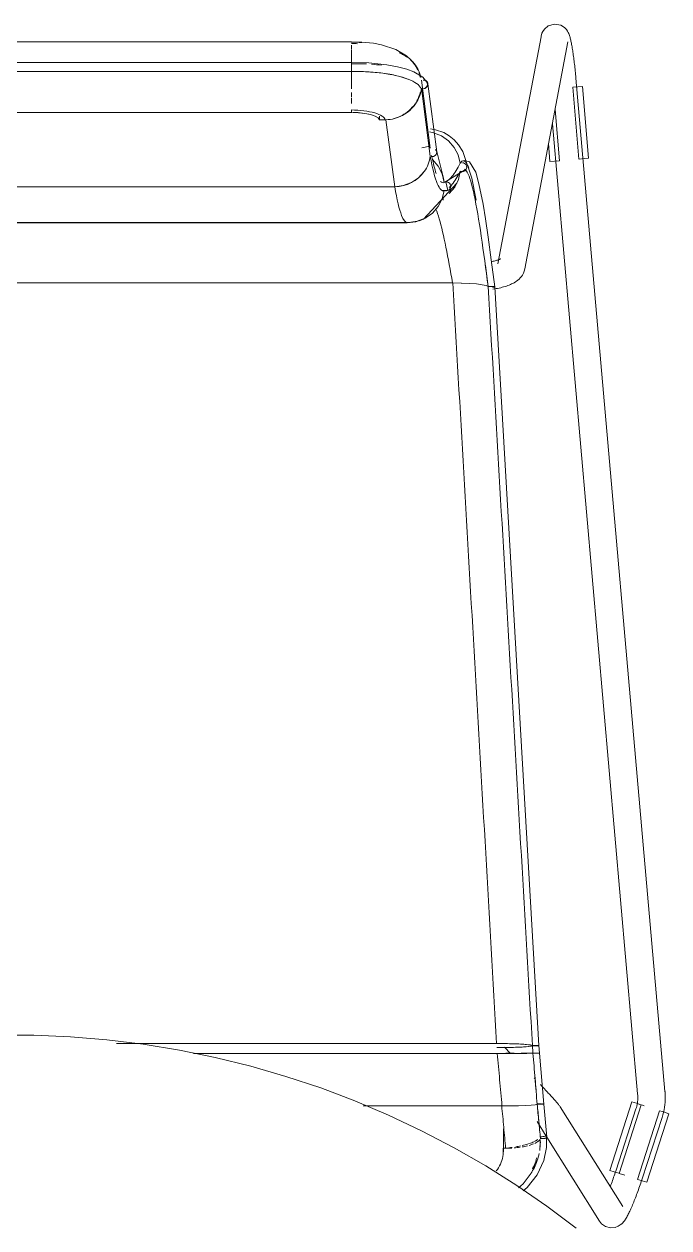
# Model space of a CAD drawing. Header units: millimetres. Extents: x 155927 to 326028, y -36033 to 97293.
# Drawn here: x 228063 to 228345, y 18717 to 19244 of the extents above; entities that cross this region are included whole.
import ezdxf

# ---------------------------------------------------------------- set-up
doc = ezdxf.new("R2010")
doc.units = ezdxf.units.MM
doc.header["$MEASUREMENT"] = 0
doc.layers.add('I-FURN', color=8, linetype='CONTINUOUS', lineweight=9)

msp = doc.modelspace()

# ---------------------------------------------------------------- linework, layer by layer
at = {"layer": 'I-FURN'}
for p, q in [((228291.73, 19242.75), (228294.48, 19243.58)), ((228294.48, 19243.58), (228297.24, 19243.1)), ((228288.6, 19237.99), (228269.78, 19138.7)), ((228288.68, 19238.41), (228288.6, 19237.99)), ((228288.82, 19238.92), (228288.68, 19238.41)), ((228289.03, 19239.54), (228288.82, 19238.92)), ((228289.41, 19240.35), (228289.03, 19239.54)), ((228290.15, 19241.43), (228289.41, 19240.35)), ((228291.73, 19242.75), (228290.15, 19241.43)), ((228297.24, 19243.1), (228298.9, 19242.06)), ((228298.9, 19242.06), (228299.75, 19241.15)), ((228299.75, 19241.15), (228300.23, 19240.45)), ((228300.23, 19240.45), (228300.53, 19239.89)), ((228300.53, 19239.89), (228300.75, 19239.41)), ((228300.75, 19239.41), (228300.92, 19238.98)), ((228300.92, 19238.98), (228301.06, 19238.58)), ((228301.06, 19238.58), (228301.19, 19238.19)), ((228301.19, 19238.19), (228301.3, 19237.79)), ((228205.69, 19235.81), (227910.84, 19235.81)), ((228205.69, 19235.64), (228205.69, 19235.81)), ((228210.21, 19235.72), (228205.69, 19235.81)), ((228205.69, 19235.79), (228205.69, 19235.5)), ((228205.69, 19234.31), (228205.69, 19232.56)), ((228215.42, 19235.21), (228210.21, 19235.72)), ((228218.91, 19234.55), (228215.42, 19235.21)), ((228225.06, 19232.53), (228218.91, 19234.55)), ((228281.57, 19136.47), (228300.39, 19235.76)), ((228301.3, 19237.79), (228301.41, 19237.39)), ((228301.41, 19237.39), (228301.51, 19236.97)), ((228301.51, 19236.97), (228301.61, 19236.55)), ((228301.61, 19236.55), (228301.71, 19236.1)), ((228301.71, 19236.1), (228301.81, 19235.64)), ((228301.81, 19235.64), (228301.9, 19235.17)), ((228301.9, 19235.17), (228302, 19234.67)), ((228302, 19234.67), (228302.09, 19234.16)), ((228302.09, 19234.16), (228302.19, 19233.62)), ((228302.19, 19233.62), (228302.28, 19233.07)), ((228302.28, 19233.07), (228302.37, 19232.5)), ((228205.69, 19232.29), (228205.69, 19229.71)), ((228205.69, 19226.52), (228205.69, 19229.55)), ((228205.69, 19229.54), (228205.69, 19226.52)), ((228229.78, 19229.66), (228225.06, 19232.53)), ((228231.76, 19227.83), (228229.78, 19229.66)), ((228233.43, 19225.76), (228231.76, 19227.83)), ((228302.37, 19232.5), (228302.46, 19231.92)), ((228302.46, 19231.92), (228302.55, 19231.31)), ((228302.55, 19231.31), (228302.65, 19230.7)), ((228302.65, 19230.7), (228302.73, 19230.06)), ((228302.73, 19230.06), (228302.82, 19229.41)), ((228302.82, 19229.41), (228302.91, 19228.75)), ((228302.91, 19228.75), (228303, 19228.07)), ((228303, 19228.07), (228303.08, 19227.39)), ((228303.08, 19227.39), (228303.17, 19226.69)), ((228205.69, 19226.77), (227910.84, 19226.77)), ((227910.84, 19222.81), (228205.69, 19222.81)), ((228205.69, 19226.77), (228205.69, 19222.92)), ((228213.25, 19226.62), (228205.69, 19226.77)), ((228205.69, 19226.7), (228205.69, 19226.77)), ((228205.69, 19226.5), (228205.69, 19226.7)), ((228205.69, 19226.2), (228205.69, 19226.5)), ((228205.69, 19225.81), (228205.69, 19226.2)), ((228205.69, 19225.35), (228205.69, 19225.81)), ((228205.69, 19224.86), (228205.69, 19225.35)), ((228205.69, 19224.36), (228205.69, 19224.86)), ((228205.69, 19223.89), (228205.69, 19224.36)), ((228205.69, 19223.47), (228205.69, 19223.89)), ((228205.69, 19223.14), (228205.69, 19223.47)), ((228205.69, 19222.92), (228205.69, 19223.14)), ((228205.69, 19219.02), (228205.69, 19222.83)), ((228205.69, 19222.83), (228205.69, 19219.02)), ((228211.91, 19222.73), (228205.69, 19222.81)), ((228218.48, 19222.19), (228211.91, 19222.73)), ((228221.14, 19225.82), (228213.25, 19226.62)), ((228222.49, 19221.6), (228218.48, 19222.19)), ((228225.85, 19224.95), (228221.14, 19225.82)), ((228229.89, 19223.87), (228225.85, 19224.95)), ((228233.06, 19222.68), (228229.89, 19223.87)), ((228236.89, 19220.38), (228233.06, 19222.68)), ((228234.76, 19223.49), (228233.43, 19225.76)), ((228303.17, 19226.69), (228303.25, 19225.98)), ((228303.25, 19225.98), (228303.33, 19225.26)), ((228303.33, 19225.26), (228303.41, 19224.53)), ((228303.41, 19224.53), (228303.49, 19223.8)), ((228303.49, 19223.8), (228303.57, 19223.06)), ((228303.57, 19223.06), (228303.64, 19222.32)), ((228303.64, 19222.32), (228303.71, 19221.57)), ((228205.69, 19218.83), (228205.69, 19215.27)), ((228226.92, 19220.63), (228222.49, 19221.6)), ((228230.36, 19219.54), (228226.92, 19220.63)), ((228236.3, 19219.06), (228240.15, 19189.36)), ((228238.78, 19218), (228236.89, 19220.38)), ((228239.14, 19217.5), (228243, 19187.72)), ((228303.71, 19221.57), (228303.78, 19220.82)), ((228303.78, 19220.82), (228303.85, 19220.07)), ((228303.85, 19220.07), (228303.86, 19219.91)), ((228342.81, 18776.59), (228303.86, 19219.91)), ((228205.69, 19213.64), (228205.69, 19211.8)), ((228240.17, 19185.81), (228236.32, 19215.52)), ((228237.07, 19213.09), (228236.76, 19215.53)), ((228302.45, 19215.93), (228305.21, 19184.52)), ((228302.57, 19215.94), (228304.64, 19216.12)), ((228304.64, 19216.12), (228306.68, 19216.3)), ((228306.68, 19216.3), (228309.44, 19184.89)), ((228205.69, 19211.28), (228205.69, 19208.82)), ((228205.69, 19204.96), (227910.84, 19204.96)), ((227910.84, 19204.91), (228205.69, 19204.91)), ((228205.69, 19204.91), (228208.73, 19204.8)), ((228208.73, 19204.8), (228211.58, 19204.48)), ((228211.58, 19204.48), (228214.07, 19203.97)), ((228214.07, 19203.97), (228216.05, 19203.3)), ((228216.05, 19203.3), (228217.4, 19202.51)), ((228217.4, 19202.51), (228218.04, 19201.65)), ((228218.04, 19201.65), (228218.04, 19203.31)), ((228218.04, 19201.65), (228220.76, 19201.72)), ((228220.76, 19201.72), (228224.62, 19172.44)), ((228296.76, 19183.78), (228294.78, 19206.26)), ((228241.54, 19196.06), (228239.8, 19196.43)), ((228239.8, 19196.42), (228241.54, 19196.05)), ((228242.53, 19197.39), (228240.27, 19197.69)), ((228245.06, 19194.66), (228241.54, 19196.06)), ((228246.13, 19196.1), (228242.53, 19197.39)), ((228248.4, 19194.76), (228246.13, 19196.1)), ((228293.58, 19199.89), (228330.86, 18775.54)), ((228245.05, 19194.65), (228248.14, 19192.48)), ((228248.14, 19192.48), (228245.06, 19194.66)), ((228250.62, 19189.66), (228248.14, 19192.48)), ((228250.57, 19192.98), (228248.4, 19194.76)), ((228252.57, 19190.74), (228250.57, 19192.98)), ((228254.38, 19187.91), (228252.57, 19190.74)), ((228291.83, 19191.3), (228292.53, 19183.41)), ((228240.02, 19190.14), (228236.53, 19189.45)), ((228240.64, 19185.66), (228241.13, 19185.62)), ((228241.13, 19185.62), (228241.62, 19185.7)), ((228241.62, 19185.7), (228242.08, 19185.89)), ((228242.08, 19185.89), (228242.46, 19186.19)), ((228242.76, 19188.4), (228242.46, 19188.78)), ((228242.46, 19186.19), (228242.75, 19186.58)), ((228242.75, 19186.58), (228242.94, 19187.02)), ((228242.94, 19187.96), (228242.76, 19188.4)), ((228243.01, 19187.49), (228242.94, 19187.96)), ((228242.94, 19187.02), (228243.01, 19187.49)), ((228242.98, 19187.8), (228245.95, 19176.18)), ((228252.36, 19186.34), (228250.62, 19189.66)), ((228253.26, 19182.71), (228252.36, 19186.34)), ((228258.37, 19176.2), (228254.38, 19187.91)), ((228243.66, 19181.45), (228241.15, 19184.32)), ((228245.41, 19178.05), (228243.66, 19181.45)), ((228255.94, 19180.15), (228246.55, 19174.44)), ((228253.74, 19182.87), (228253.26, 19182.71)), ((228253.27, 19182.71), (228253.74, 19182.87)), ((228255.09, 19183.92), (228254.17, 19183.63)), ((228254.73, 19182.84), (228254.23, 19182.92)), ((228254.23, 19182.91), (228254.73, 19182.84)), ((228254.73, 19182.84), (228255.18, 19182.64)), ((228255.18, 19182.64), (228254.73, 19182.84)), ((228257.27, 19183.39), (228255.09, 19183.92)), ((228255.18, 19182.64), (228255.57, 19182.34)), ((228255.57, 19182.34), (228255.18, 19182.64)), ((228255.57, 19182.34), (228255.87, 19181.94)), ((228255.87, 19181.94), (228255.57, 19182.34)), ((228255.9, 19180.06), (228255.61, 19179.66)), ((228255.61, 19179.65), (228255.9, 19180.06)), ((228255.87, 19181.94), (228256.06, 19181.49)), ((228256.07, 19181.49), (228255.87, 19181.94)), ((228256.08, 19180.52), (228255.9, 19180.06)), ((228255.9, 19180.06), (228256.08, 19180.52)), ((228256.06, 19181.49), (228256.14, 19181)), ((228256.14, 19181), (228256.07, 19181.49)), ((228256.14, 19181), (228256.08, 19180.52)), ((228256.08, 19180.52), (228256.14, 19181)), ((228260.04, 19178.76), (228257.27, 19183.39)), ((228294.57, 19183.58), (228292.53, 19183.41)), ((228296.64, 19183.77), (228294.57, 19183.58)), ((228307.4, 19184.71), (228305.33, 19184.53)), ((228309.44, 19184.89), (228307.4, 19184.71)), ((228231.94, 19174.23), (228235.05, 19176.31)), ((228235.05, 19176.31), (228237.54, 19179.05)), ((228246.31, 19174.34), (228245.41, 19178.05)), ((228245.95, 19176.18), (228246.27, 19174.32)), ((228252.52, 19175.61), (228250.88, 19172.28)), ((228250.89, 19172.28), (228252.53, 19175.61)), ((228253.32, 19179.22), (228252.52, 19175.61)), ((228252.53, 19175.61), (228253.32, 19179.22)), ((228253.79, 19179.07), (228253.32, 19179.22)), ((228253.32, 19179.22), (228253.79, 19179.07)), ((228254.29, 19179.04), (228253.79, 19179.07)), ((228253.79, 19179.07), (228254.29, 19179.04)), ((228254.78, 19179.13), (228254.29, 19179.04)), ((228254.29, 19179.04), (228254.78, 19179.13)), ((228255.23, 19179.34), (228254.78, 19179.13)), ((228254.78, 19179.13), (228255.23, 19179.34)), ((228255.61, 19179.66), (228255.23, 19179.34)), ((228255.23, 19179.34), (228255.61, 19179.65)), ((228260.27, 19166.53), (228258.37, 19176.2)), ((228261.45, 19173.76), (228260.04, 19178.76)), ((228224.62, 19172.44), (227891.91, 19172.44)), ((227891.91, 19172.44), (228224.62, 19172.44)), ((228224.62, 19172.44), (228228.39, 19172.91)), ((228228.39, 19172.91), (228231.94, 19174.23)), ((228251.83, 19173.95), (228237.23, 19158.26)), ((228248.12, 19170.86), (228245.24, 19170.81)), ((228245.41, 19167.12), (228246.31, 19170.83)), ((228246.31, 19174.33), (228246.78, 19174.5)), ((228246.78, 19174.5), (228246.31, 19174.34)), ((228246.78, 19170.67), (228246.31, 19170.83)), ((228246.31, 19170.83), (228246.78, 19170.67)), ((228246.78, 19174.5), (228247.27, 19174.54)), ((228247.27, 19174.54), (228246.78, 19174.5)), ((228247.27, 19170.63), (228246.78, 19170.67)), ((228246.78, 19170.67), (228247.27, 19170.63)), ((228247.82, 19170.73), (228246.99, 19174.62)), ((228247.27, 19174.54), (228247.76, 19174.45)), ((228247.77, 19174.46), (228247.27, 19174.54)), ((228247.76, 19170.71), (228247.27, 19170.63)), ((228247.27, 19170.63), (228247.77, 19170.71)), ((228247.76, 19174.45), (228248.21, 19174.25)), ((228248.21, 19170.92), (228247.76, 19170.71)), ((228248.22, 19174.25), (228247.77, 19174.46)), ((228247.77, 19170.71), (228248.22, 19170.91)), ((228248.21, 19174.25), (228248.6, 19173.94)), ((228248.6, 19171.23), (228248.21, 19170.92)), ((228248.6, 19173.94), (228248.22, 19174.25)), ((228248.22, 19170.91), (228248.6, 19171.23)), ((228250.88, 19172.28), (228248.49, 19169.45)), ((228248.49, 19169.45), (228250.89, 19172.28)), ((228248.6, 19173.94), (228248.89, 19173.54)), ((228248.89, 19173.54), (228248.6, 19173.94)), ((228248.89, 19171.63), (228248.6, 19171.23)), ((228248.6, 19171.23), (228248.89, 19171.63)), ((228248.89, 19173.54), (228249.08, 19173.07)), ((228249.08, 19173.07), (228248.89, 19173.54)), ((228249.08, 19172.09), (228248.89, 19171.63)), ((228248.89, 19171.63), (228249.08, 19172.09)), ((228249.08, 19173.07), (228249.14, 19172.58)), ((228249.15, 19172.58), (228249.08, 19173.07)), ((228249.14, 19172.58), (228249.08, 19172.09)), ((228249.08, 19172.09), (228249.15, 19172.58)), ((228263.25, 19164.74), (228261.45, 19173.76)), ((228245.41, 19167.12), (228243.66, 19163.73)), ((228243.66, 19163.72), (228245.41, 19167.12)), ((228264.29, 19158.42), (228263.25, 19164.74)), ((228241.15, 19160.85), (228238.01, 19158.68)), ((228238.02, 19158.68), (228241.15, 19160.85)), ((228243.66, 19163.73), (228241.15, 19160.85)), ((228241.15, 19160.85), (228243.66, 19163.72)), ((228230.66, 19156.84), (227885.87, 19156.84)), ((227885.87, 19156.84), (228230.66, 19156.84)), ((227886.41, 19156.69), (228191.21, 19156.69)), ((228191.21, 19156.69), (228230.12, 19156.69)), ((228233.87, 19157.13), (228230.12, 19156.69)), ((228234.44, 19157.32), (228230.66, 19156.84)), ((228230.66, 19156.84), (228234.45, 19157.31)), ((228238.33, 19158.86), (228233.87, 19157.13)), ((228238.01, 19158.68), (228234.44, 19157.32)), ((228234.45, 19157.31), (228238.02, 19158.68)), ((228237.23, 19158.26), (228235.31, 19157.55)), ((228265.47, 19150.41), (228264.29, 19158.42)), ((228266.82, 19140.48), (228265.47, 19150.41)), ((228267.23, 19139.73), (228266.74, 19139.63)), ((228268.38, 19128.62), (228266.82, 19140.48)), ((228267.7, 19139.83), (228267.23, 19139.73)), ((228268.15, 19139.93), (228267.7, 19139.83)), ((228268.57, 19140.04), (228268.15, 19139.93)), ((228268.96, 19140.14), (228268.57, 19140.04)), ((228269.33, 19140.25), (228268.96, 19140.14)), ((228269.66, 19140.36), (228269.33, 19140.25)), ((228269.97, 19140.47), (228269.66, 19140.36)), ((228270.24, 19140.57), (228269.97, 19140.47)), ((228270.47, 19140.66), (228270.24, 19140.57)), ((228270.66, 19140.75), (228270.47, 19140.66)), ((228270.82, 19140.83), (228270.66, 19140.75)), ((228270.9, 19140.87), (228270.82, 19140.83)), ((228270.98, 19140.91), (228270.9, 19140.87)), ((228271, 19140.93), (228270.98, 19140.91)), ((228280.03, 19133.11), (228279.52, 19132.51)), ((228280.51, 19133.79), (228280.03, 19133.11)), ((228280.95, 19134.58), (228280.51, 19133.79)), ((228281.31, 19135.48), (228280.95, 19134.58)), ((228281.57, 19136.47), (228281.31, 19135.48)), ((227866.48, 19130.34), (228249.96, 19130.34)), ((228249.96, 19130.34), (227866.56, 19130.34)), ((228253.73, 19130.28), (228249.96, 19130.34)), ((228250.04, 19130.34), (228253.73, 19130.28)), ((228257.27, 19130.13), (228253.73, 19130.28)), ((228253.79, 19130.28), (228257.27, 19130.13)), ((228260.37, 19129.89), (228257.27, 19130.13)), ((228257.31, 19130.12), (228260.37, 19129.89)), ((228262.86, 19129.58), (228260.37, 19129.89)), ((228260.4, 19129.89), (228262.86, 19129.58)), ((228264.61, 19129.21), (228262.86, 19129.58)), ((228262.87, 19129.57), (228264.61, 19129.21)), ((228264.61, 19129.21), (228265.51, 19128.81)), ((228265.51, 19128.81), (228264.61, 19129.21)), ((228265.98, 19128.83), (228265.51, 19128.81)), ((228265.51, 19128.81), (228265.99, 19128.83)), ((228266.48, 19128.83), (228265.98, 19128.83)), ((228265.99, 19128.83), (228266.48, 19128.83)), ((228266.97, 19128.82), (228266.48, 19128.83)), ((228266.48, 19128.83), (228266.98, 19128.82)), ((228267.43, 19128.8), (228266.97, 19128.82)), ((228266.98, 19128.82), (228267.43, 19128.8)), ((228267.81, 19128.77), (228267.43, 19128.8)), ((228267.43, 19128.8), (228267.82, 19128.77)), ((228267.46, 19128.44), (228267.84, 19128.47)), ((228267.84, 19128.47), (228267.46, 19128.44)), ((228268.28, 19127.71), (228267.57, 19127.6)), ((228268.11, 19128.72), (228267.81, 19128.77)), ((228267.82, 19128.77), (228268.12, 19128.72)), ((228267.84, 19128.47), (228268.13, 19128.52)), ((228268.14, 19128.52), (228267.84, 19128.47)), ((228268.97, 19127.84), (228268.28, 19127.71)), ((228268.32, 19128.57), (228268.38, 19128.62)), ((228268.38, 19128.62), (228268.32, 19128.57)), ((228268.38, 19128.62), (228287.67, 18796.71)), ((228269.65, 19127.97), (228268.97, 19127.84)), ((228270.32, 19128.12), (228269.65, 19127.97)), ((228270.97, 19128.27), (228270.32, 19128.12)), ((228271.62, 19128.43), (228270.97, 19128.27)), ((228272.25, 19128.6), (228271.62, 19128.43)), ((228272.86, 19128.78), (228272.25, 19128.6)), ((228273.47, 19128.98), (228272.86, 19128.78)), ((228274.06, 19129.19), (228273.47, 19128.98)), ((228274.64, 19129.4), (228274.06, 19129.19)), ((228275.21, 19129.64), (228274.64, 19129.4)), ((228275.77, 19129.89), (228275.21, 19129.64)), ((228276.32, 19130.16), (228275.77, 19129.89)), ((228276.86, 19130.45), (228276.32, 19130.16)), ((228277.4, 19130.78), (228276.86, 19130.45)), ((228277.93, 19131.14), (228277.4, 19130.78)), ((228278.47, 19131.54), (228277.93, 19131.14)), ((228279, 19131.99), (228278.47, 19131.54)), ((228279.52, 19132.51), (228279, 19131.99)), ((228066.9, 18801.21), (228058.26, 18801.3)), ((228082.88, 18800.54), (228066.9, 18801.21)), ((228098.83, 18799.24), (228082.88, 18800.54)), ((228114.71, 18797.3), (228098.83, 18799.24)), ((228269.21, 18797.61), (228102.94, 18797.61)), ((228102.94, 18797.61), (228269.21, 18797.61)), ((228130.5, 18794.72), (228114.71, 18797.3)), ((228273, 18797.58), (228269.21, 18797.6)), ((228269.32, 18795.82), (228273.01, 18795.84)), ((228275.28, 18793.29), (228272.7, 18795.96)), ((228276.56, 18797.5), (228273, 18797.58)), ((228273.01, 18795.84), (228276.56, 18795.92)), ((228279.69, 18797.38), (228276.56, 18797.5)), ((228276.56, 18795.92), (228279.68, 18796.05)), ((228279.68, 18796.05), (228282.17, 18796.21)), ((228282.2, 18797.21), (228279.69, 18797.38)), ((228282.17, 18796.21), (228283.92, 18796.4)), ((228283.94, 18797.02), (228282.2, 18797.21)), ((228283.92, 18796.4), (228284.83, 18796.61)), ((228284.83, 18796.81), (228283.94, 18797.02)), ((228285.3, 18796.82), (228284.83, 18796.81)), ((228284.83, 18796.61), (228285.29, 18796.6)), ((228285.29, 18796.6), (228285.79, 18796.6)), ((228285.8, 18796.82), (228285.3, 18796.82)), ((228285.79, 18796.6), (228286.28, 18796.6)), ((228286.29, 18796.82), (228285.8, 18796.82)), ((228286.28, 18796.6), (228286.73, 18796.62)), ((228286.74, 18796.81), (228286.29, 18796.82)), ((228286.73, 18796.62), (228287.12, 18796.63)), ((228287.12, 18796.79), (228286.74, 18796.81)), ((228287.41, 18796.76), (228287.12, 18796.79)), ((228287.12, 18796.63), (228287.41, 18796.66)), ((228287.6, 18796.74), (228287.41, 18796.76)), ((228287.41, 18796.66), (228287.6, 18796.68)), ((228287.67, 18796.71), (228287.6, 18796.74)), ((228287.6, 18796.68), (228287.67, 18796.71)), ((228287.94, 18793.35), (228287.67, 18796.71)), ((228146.18, 18791.52), (228130.5, 18794.72)), ((228269.48, 18793.29), (228136.65, 18793.29)), ((228136.65, 18793.29), (228269.48, 18793.29)), ((228161.71, 18787.69), (228146.18, 18791.52)), ((228273.27, 18793.29), (228269.48, 18793.29)), ((228269.48, 18793.29), (228273.27, 18793.29)), ((228273.27, 18793.41), (228276.83, 18793.41)), ((228276.83, 18793.41), (228273.27, 18793.41)), ((228276.83, 18793.3), (228273.27, 18793.29)), ((228273.27, 18793.29), (228276.83, 18793.3)), ((228279.96, 18793.3), (228276.83, 18793.3)), ((228276.83, 18793.3), (228279.97, 18793.3)), ((228279.95, 18793.4), (228282.45, 18793.39)), ((228282.45, 18793.39), (228279.95, 18793.4)), ((228282.47, 18793.32), (228279.97, 18793.3)), ((228279.97, 18793.3), (228282.47, 18793.32)), ((228282.45, 18793.39), (228284.2, 18793.37)), ((228284.2, 18793.37), (228282.45, 18793.39)), ((228284.21, 18793.33), (228282.47, 18793.32)), ((228282.47, 18793.32), (228284.22, 18793.33)), ((228285.1, 18793.34), (228284.21, 18793.33)), ((228284.22, 18793.33), (228285.1, 18793.34)), ((228285.1, 18793.36), (228285.57, 18793.36)), ((228285.57, 18793.36), (228285.1, 18793.36)), ((228285.57, 18793.34), (228285.1, 18793.34)), ((228285.1, 18793.34), (228285.58, 18793.34)), ((228285.57, 18793.36), (228286.06, 18793.36)), ((228286.07, 18793.36), (228285.57, 18793.36)), ((228286.07, 18793.34), (228285.57, 18793.34)), ((228285.58, 18793.34), (228286.07, 18793.34)), ((228286.06, 18793.36), (228286.55, 18793.36)), ((228286.56, 18793.36), (228286.07, 18793.36)), ((228286.56, 18793.34), (228286.07, 18793.34)), ((228286.07, 18793.34), (228286.56, 18793.34)), ((228286.55, 18793.36), (228287.01, 18793.36)), ((228287.01, 18793.36), (228286.56, 18793.36)), ((228287.01, 18793.35), (228286.56, 18793.34)), ((228286.56, 18793.34), (228287.01, 18793.35)), ((228287.01, 18793.36), (228287.39, 18793.36)), ((228287.39, 18793.36), (228287.01, 18793.36)), ((228287.39, 18793.35), (228287.01, 18793.35)), ((228287.01, 18793.35), (228287.4, 18793.35)), ((228287.39, 18793.36), (228287.68, 18793.36)), ((228287.69, 18793.36), (228287.39, 18793.36)), ((228287.69, 18793.35), (228287.39, 18793.35)), ((228287.4, 18793.35), (228287.69, 18793.35)), ((228287.68, 18793.36), (228287.87, 18793.35)), ((228287.88, 18793.35), (228287.69, 18793.36)), ((228287.87, 18793.35), (228287.69, 18793.35)), ((228287.69, 18793.35), (228287.88, 18793.35)), ((228287.87, 18793.35), (228287.94, 18793.35)), ((228287.94, 18793.35), (228287.87, 18793.35)), ((228287.88, 18793.35), (228287.94, 18793.35)), ((228287.94, 18793.35), (228287.88, 18793.35)), ((228287.94, 18793.35), (228289.77, 18771.15)), ((228177.08, 18783.25), (228161.71, 18787.69)), ((228192.26, 18778.19), (228177.08, 18783.25)), ((228286.04, 18782.11), (228285.56, 18782.61)), ((228207.22, 18772.53), (228192.26, 18778.19)), ((228288.85, 18779.14), (228288.4, 18779.62)), ((228289.3, 18778.66), (228288.85, 18779.14)), ((228289.74, 18778.19), (228289.3, 18778.66)), ((228290.17, 18777.73), (228289.74, 18778.19)), ((228290.6, 18777.28), (228290.17, 18777.73)), ((228291.01, 18776.83), (228290.6, 18777.28)), ((228291.41, 18776.4), (228291.01, 18776.83)), ((228291.8, 18775.97), (228291.41, 18776.4)), ((228292.18, 18775.56), (228291.8, 18775.97)), ((228292.55, 18775.15), (228292.18, 18775.56)), ((228292.91, 18774.76), (228292.55, 18775.15)), ((228293.25, 18774.39), (228292.91, 18774.76)), ((228330.86, 18775.54), (228330.91, 18774.88)), ((228330.91, 18774.88), (228330.92, 18774.21)), ((228342.82, 18776.54), (228342.81, 18776.59)), ((228342.89, 18775.4), (228342.82, 18776.54)), ((228342.92, 18774.26), (228342.89, 18775.4)), ((228221.95, 18766.28), (228207.22, 18772.53)), ((228210.87, 18770.32), (228271.42, 18770.32)), ((228271.42, 18770.32), (228210.87, 18770.32)), ((228271.42, 18770.32), (228275.18, 18770.35)), ((228275.18, 18770.35), (228271.54, 18770.32)), ((228278.72, 18770.42), (228275.28, 18770.35)), ((228275.28, 18770.35), (228278.72, 18770.42)), ((228278.72, 18770.42), (228281.81, 18770.54)), ((228281.82, 18770.54), (228278.78, 18770.42)), ((228281.81, 18770.54), (228284.29, 18770.69)), ((228284.3, 18770.69), (228281.86, 18770.54)), ((228284.29, 18770.69), (228286.03, 18770.86)), ((228286.03, 18770.87), (228284.31, 18770.69)), ((228286.92, 18771.06), (228286.03, 18770.87)), ((228286.03, 18770.86), (228286.92, 18771.06)), ((228286.92, 18771.06), (228287.39, 18771.05)), ((228287.39, 18771.05), (228286.92, 18771.06)), ((228287.41, 18771.25), (228286.93, 18771.24)), ((228286.93, 18771.24), (228287.4, 18771.25)), ((228287.39, 18771.05), (228287.89, 18771.05)), ((228287.88, 18771.05), (228287.39, 18771.05)), ((228287.4, 18771.25), (228287.9, 18771.25)), ((228287.9, 18771.25), (228287.41, 18771.25)), ((228288.38, 18771.05), (228287.88, 18771.05)), ((228287.89, 18771.05), (228288.38, 18771.05)), ((228288.39, 18771.25), (228287.9, 18771.25)), ((228287.9, 18771.25), (228288.39, 18771.25)), ((228288.38, 18771.05), (228288.83, 18771.06)), ((228288.83, 18771.06), (228288.38, 18771.05)), ((228288.85, 18771.24), (228288.39, 18771.25)), ((228288.39, 18771.25), (228288.84, 18771.24)), ((228288.83, 18771.06), (228289.22, 18771.08)), ((228289.21, 18771.08), (228288.83, 18771.06)), ((228289.51, 18771.1), (228289.21, 18771.08)), ((228289.22, 18771.22), (228289.52, 18771.2)), ((228289.22, 18771.08), (228289.51, 18771.1)), ((228289.52, 18771.2), (228289.23, 18771.22)), ((228289.51, 18771.1), (228289.7, 18771.12)), ((228289.71, 18771.18), (228289.52, 18771.2)), ((228289.52, 18771.2), (228289.7, 18771.18)), ((228289.7, 18771.18), (228289.77, 18771.15)), ((228289.77, 18771.15), (228289.7, 18771.12)), ((228289.7, 18771.12), (228289.77, 18771.15)), ((228289.77, 18771.15), (228289.71, 18771.18)), ((228289.77, 18771.15), (228291.19, 18756.66)), ((228293.58, 18774.02), (228293.25, 18774.39)), ((228293.9, 18773.67), (228293.58, 18774.02)), ((228294.2, 18773.33), (228293.9, 18773.67)), ((228294.49, 18773.01), (228294.2, 18773.33)), ((228294.76, 18772.7), (228294.49, 18773.01)), ((228295.02, 18772.41), (228294.76, 18772.7)), ((228295.26, 18772.13), (228295.02, 18772.41)), ((228295.49, 18771.86), (228295.26, 18772.13)), ((228295.7, 18771.61), (228295.49, 18771.86)), ((228295.9, 18771.37), (228295.7, 18771.61)), ((228296.09, 18771.14), (228295.9, 18771.37)), ((228296.27, 18770.92), (228296.09, 18771.14)), ((228296.45, 18770.69), (228296.27, 18770.92)), ((228296.62, 18770.47), (228296.45, 18770.69)), ((228296.81, 18770.21), (228296.62, 18770.47)), ((228297.02, 18769.88), (228296.81, 18770.21)), ((228324.33, 18726.3), (228297.02, 18769.88)), ((228328.37, 18772.12), (228318.68, 18742.11)), ((228322.73, 18740.81), (228332.41, 18770.81)), ((228328.37, 18772.12), (228330.32, 18771.49)), ((228330.31, 18769.63), (228330.12, 18769)), ((228330.48, 18770.28), (228330.31, 18769.63)), ((228330.32, 18771.49), (228332.3, 18770.85)), ((228330.62, 18770.92), (228330.48, 18770.28)), ((228330.73, 18771.58), (228330.62, 18770.92)), ((228330.82, 18772.23), (228330.73, 18771.58)), ((228330.88, 18772.89), (228330.82, 18772.23)), ((228330.92, 18773.55), (228330.88, 18772.89)), ((228330.92, 18774.21), (228330.92, 18773.55)), ((228332.51, 18770.78), (228333.68, 18770.41)), ((228342.39, 18768.59), (228342.59, 18769.71)), ((228342.59, 18769.71), (228342.74, 18770.84)), ((228342.74, 18770.84), (228342.85, 18771.98)), ((228342.85, 18771.98), (228342.91, 18773.12)), ((228342.91, 18773.12), (228342.92, 18774.26)), ((228236.41, 18759.44), (228221.95, 18766.28)), ((228330.12, 18768.98), (228321.4, 18742.16)), ((228330.12, 18769), (228330.12, 18768.98)), ((228340.48, 18768.21), (228330.8, 18738.2)), ((228332.81, 18738.45), (228341.53, 18765.27)), ((228344.53, 18766.9), (228334.84, 18736.9)), ((228340.6, 18768.17), (228342.57, 18767.53)), ((228341.53, 18765.27), (228341.86, 18766.36)), ((228341.86, 18766.36), (228342.15, 18767.47)), ((228342.15, 18767.47), (228342.39, 18768.59)), ((228342.57, 18767.53), (228344.53, 18766.9)), ((228250.59, 18752.03), (228236.41, 18759.44)), ((228272.13, 18750.53), (228272.13, 18760.28)), ((228286.85, 18763.51), (228290.89, 18757.07)), ((228290.98, 18752.09), (228291.07, 18757.55)), ((228291.12, 18756.69), (228314.16, 18719.93)), ((228264.46, 18744.06), (228250.59, 18752.03)), ((228273.12, 18751.77), (228272.07, 18751.77)), ((228289.77, 18746.44), (228290.98, 18752.09)), ((228278.01, 18735.54), (228264.46, 18744.06)), ((228284.29, 18740.84), (228286.2, 18744.53)), ((228286.87, 18740.13), (228289.77, 18746.44)), ((228280.8, 18736.27), (228284.29, 18740.84)), ((228282.53, 18734.6), (228286.87, 18740.13)), ((228320.64, 18741.48), (228318.68, 18742.11)), ((228319.67, 18737.09), (228319.9, 18737.75)), ((228319.9, 18737.75), (228320.14, 18738.41)), ((228320.14, 18738.41), (228320.37, 18739.09)), ((228320.37, 18739.09), (228320.6, 18739.77)), ((228320.6, 18739.77), (228320.84, 18740.45)), ((228322.61, 18740.85), (228320.64, 18741.48)), ((228320.84, 18740.45), (228321.07, 18741.14)), ((228321.07, 18741.14), (228321.29, 18741.83)), ((228321.29, 18741.83), (228321.4, 18742.16)), ((228322.82, 18740.78), (228325.3, 18739.98)), ((228332.89, 18737.53), (228330.91, 18738.16)), ((228332.42, 18737.26), (228332.67, 18738)), ((228332.67, 18738), (228332.81, 18738.45)), ((228291.2, 18726.48), (228278.01, 18735.54)), ((228278.72, 18734.53), (228280.8, 18736.27)), ((228280.78, 18733.2), (228282.53, 18734.6)), ((228318.96, 18735.18), (228319.19, 18735.81)), ((228319.19, 18735.81), (228319.43, 18736.44)), ((228319.43, 18736.44), (228319.67, 18737.09)), ((228330.66, 18732.22), (228330.92, 18732.91)), ((228330.92, 18732.91), (228331.17, 18733.62)), ((228331.17, 18733.62), (228331.42, 18734.34)), ((228331.42, 18734.34), (228331.68, 18735.06)), ((228331.68, 18735.06), (228331.93, 18735.79)), ((228331.93, 18735.79), (228332.18, 18736.52)), ((228332.18, 18736.52), (228332.42, 18737.26)), ((228334.84, 18736.9), (228332.89, 18737.53)), ((228328.64, 18727.06), (228328.89, 18727.65)), ((228328.89, 18727.65), (228329.14, 18728.26)), ((228329.14, 18728.26), (228329.39, 18728.89)), ((228329.39, 18728.89), (228329.64, 18729.53)), ((228329.64, 18729.53), (228329.9, 18730.18)), ((228329.9, 18730.18), (228330.15, 18730.85)), ((228330.15, 18730.85), (228330.41, 18731.53)), ((228330.41, 18731.53), (228330.66, 18732.22)), ((228304.01, 18716.91), (228291.2, 18726.48)), ((228326.06, 18721.64), (228326.29, 18722.05)), ((228326.29, 18722.05), (228326.52, 18722.47)), ((228326.52, 18722.47), (228326.75, 18722.91)), ((228326.75, 18722.91), (228326.98, 18723.37)), ((228326.98, 18723.37), (228327.21, 18723.85)), ((228327.21, 18723.85), (228327.44, 18724.34)), ((228327.44, 18724.34), (228327.68, 18724.85)), ((228327.68, 18724.85), (228327.92, 18725.37)), ((228327.92, 18725.37), (228328.16, 18725.92)), ((228328.16, 18725.92), (228328.4, 18726.48)), ((228328.4, 18726.48), (228328.64, 18727.06)), ((228315.05, 18718.81), (228314.16, 18719.93)), ((228315.05, 18718.81), (228316.78, 18717.58)), ((228316.78, 18717.58), (228319.01, 18717)), ((228319.01, 18717), (228320.98, 18717.17)), ((228320.98, 18717.17), (228322.36, 18717.69)), ((228322.36, 18717.69), (228323.28, 18718.26)), ((228323.28, 18718.26), (228323.91, 18718.78)), ((228323.91, 18718.78), (228324.37, 18719.24)), ((228324.37, 18719.24), (228324.74, 18719.67)), ((228324.74, 18719.67), (228325.05, 18720.07)), ((228325.05, 18720.07), (228325.33, 18720.46)), ((228325.33, 18720.46), (228325.58, 18720.85)), ((228325.58, 18720.85), (228325.83, 18721.24)), ((228325.83, 18721.24), (228326.06, 18721.64))]:
    msp.add_line(p, q, dxfattribs=at)
for centre, major_axis, ratio, start_param, end_param in [((228205.69, 19231.53), (-12.4, 0), 0.287441, 4.492176, 4.712389), ((228205.69, 19220.06), (0, -15.75), 0.000004, 0.290246, 0.472486), ((228224.49, 19187.51), (-15.78, 0), 0.955139, 2.787556, 3.029056), ((228241.05, 19187.49), (-1.96, 0), 0.955139, 1.359855, 3.903556), ((228224.49, 19187.51), (-15.78, 0), 0.955139, 2.545839, 2.787386), ((228224.49, 19187.51), (-15.78, 0), 0.955139, 1.579038, 2.545717)]:
    msp.add_ellipse(centre, major_axis=major_axis, ratio=ratio, start_param=start_param, end_param=end_param, dxfattribs=at)
for points in [[(228205.69, 19235.71), (228207.27, 19235.72), (228208.77, 19235.64), (228210.2, 19235.51)], [(228205.69, 19226.23), (228207.91, 19226.27), (228210.11, 19226.24), (228212.29, 19226.13)], [(228214.5, 19225.99), (228215.97, 19225.88), (228217.43, 19225.74), (228218.84, 19225.56)], [(228235.24, 19222.39), (228235.49, 19221.74), (228235.65, 19221.06), (228235.8, 19220.38)], [(228230.53, 19219.48), (228231.99, 19218.9), (228234.46, 19217.64), (228235.77, 19216.23), (228236.12, 19215.51)], [(228220.76, 19201.72), (228222.05, 19201.75), (228224.55, 19202.11), (228228.15, 19203.53), (228231.3, 19205.72), (228233.83, 19208.56), (228235.59, 19211.9), (228236.17, 19214.27), (228236.32, 19215.52)], [(228235.86, 19214), (228235.55, 19212.61), (228235.05, 19211.24), (228234.35, 19209.99)], [(228205.69, 19206.03), (228207.58, 19206), (228211.32, 19205.74), (228216.12, 19204.78), (228219.44, 19203.38), (228220.38, 19202.28), (228220.51, 19201.73)], [(228214.07, 19204.02), (228212.01, 19204.56), (228209.3, 19204.85), (228206.53, 19204.94)], [(228240.17, 19185.81), (228241.19, 19180.31), (228243.24, 19172.25), (228245.28, 19170.28), (228246.31, 19170.83)], [(228240.79, 19186.03), (228241.45, 19182.9), (228242.11, 19179.98), (228242.77, 19178.26)], [(228244.67, 19174.76), (228245.22, 19174.19), (228245.76, 19174.05), (228246.31, 19174.33)], [(228245.75, 19167.77), (228245.8, 19167.37), (228245.84, 19166.97), (228245.89, 19166.57)], [(228230.12, 19156.69), (228230.3, 19156.69), (228230.48, 19156.74), (228230.66, 19156.84)], [(228264.31, 19138.17), (228264.71, 19135.08), (228265.1, 19131.95), (228265.5, 19128.82)], [(228250.04, 19130.34), (228253.24, 19074.98), (228256.43, 19019.56), (228259.63, 18964.1)], [(228284.83, 18796.81), (228281.61, 18852.22), (228275.17, 18962.98), (228268.73, 19073.57), (228265.51, 19128.81)], [(228259.63, 18964.1), (228262.82, 18908.63), (228266.02, 18853.13), (228269.21, 18797.61)], [(228284.83, 18796.81), (228284.88, 18796.23), (228284.97, 18795.08), (228285.06, 18793.92), (228285.1, 18793.34)], [(228284.83, 18796.61), (228284.87, 18796.07), (228284.96, 18794.99), (228285.05, 18793.9), (228285.1, 18793.36)], [(228269.48, 18793.29), (228269.82, 18789.46), (228270.17, 18785.62), (228270.51, 18781.8)], [(228286.92, 18771.06), (228286.61, 18774.77), (228286.01, 18782.19), (228285.41, 18789.63), (228285.1, 18793.34)], [(228270.51, 18781.8), (228270.85, 18777.97), (228271.2, 18774.14), (228271.54, 18770.32)], [(228271.42, 18770.32), (228271.73, 18767.19), (228272.32, 18760.94), (228272.86, 18754.8), (228273.12, 18751.77)], [(228286.92, 18771.06), (228287.16, 18768.53), (228287.64, 18763.5), (228288.12, 18758.55), (228288.36, 18756.1)], [(228286.95, 18771.06), (228287.18, 18768.75), (228287.41, 18766.43), (228287.64, 18764.16)], [(228280.31, 18752.98), (228281.23, 18753.2), (228282.17, 18753.43), (228283.02, 18753.68)], [(228283.35, 18753.83), (228284.16, 18754.1), (228284.97, 18754.38), (228285.53, 18754.68)], [(228285.36, 18753.74), (228284.77, 18753.49), (228284.11, 18753.25), (228283.37, 18753.05)], [(228285.77, 18754.79), (228286.41, 18755.1), (228286.8, 18755.42), (228287.13, 18755.74)], [(228288.32, 18754.57), (228288.31, 18753.31), (228288.21, 18752.05), (228288.03, 18750.81)], [(228288.13, 18752.59), (228288.24, 18753.48), (228288.25, 18754.38), (228288.25, 18755.28)], [(228272.07, 18751.77), (228272.12, 18751.26), (228272.14, 18750.75), (228272.13, 18750.25)], [(228275.9, 18751.87), (228274.99, 18751.81), (228274.07, 18751.78), (228273.12, 18751.77)], [(228274.53, 18752), (228275.01, 18752.06), (228275.48, 18752.12), (228275.94, 18752.19)], [(228279.47, 18752.24), (228278.62, 18752.11), (228277.75, 18752), (228276.84, 18751.94)], [(228277.64, 18752.45), (228278.33, 18752.57), (228278.98, 18752.7), (228279.65, 18752.84)], [(228282.7, 18752.87), (228281.96, 18752.68), (228281.16, 18752.52), (228280.32, 18752.37)]]:
    msp.add_open_spline(points, degree=3, dxfattribs=at)
for points, knots in [([(228230.39, 19228.94), (228229.67, 19229.47), (228228.41, 19230.18), (228227.08, 19230.81), (228226.57, 19231.01)], [0.5455526, 0.5455526, 0.5455526, 0.5455526, 0.6666667, 0.739481, 0.739481, 0.739481, 0.739481]), ([(228236.09, 19220.26), (228235.93, 19221), (228235.37, 19222.88), (228233.82, 19225.71), (228232.15, 19227.54), (228231.19, 19228.31)], [0.0634811, 0.0634811, 0.0634811, 0.0634811, 0.1666667, 0.3333333, 0.5, 0.5, 0.5, 0.5]), ([(228205.69, 19222.83), (228208.04, 19222.88), (228212.69, 19222.81), (228219.53, 19222.17), (228225.64, 19221.08), (228228.86, 19220.07), (228230.35, 19219.54)], [0.0000052, 0.0000052, 0.0000052, 0.0000052, 0.1666667, 0.3333333, 0.5, 0.6602535, 0.6602535, 0.6602535, 0.6602535]), ([(228237.08, 19219.08), (228237.25, 19219.08), (228237.54, 19219.04), (228237.92, 19218.9), (228238.34, 19218.64), (228238.79, 19218.12), (228239.04, 19217.26), (228238.81, 19216.46), (228238.42, 19215.93), (228238.04, 19215.62), (228237.73, 19215.47), (228237.57, 19215.43)], [-0.875, -0.875, -0.875, -0.875, -0.8125, -0.765625, -0.71875, -0.625, -0.5, -0.375, -0.3125, -0.25, -0.1875, -0.1875, -0.1875, -0.1875]), ([(228237.18, 19215.34), (228237.32, 19215.34), (228237.54, 19215.37), (228237.83, 19215.45), (228238.1, 19215.56), (228238.42, 19215.76), (228238.74, 19216.06), (228238.97, 19216.43), (228239.11, 19216.79), (228239.15, 19217.1), (228239.16, 19217.38), (228239.12, 19217.64), (228239.05, 19217.89), (228238.94, 19218.13), (228238.75, 19218.44), (228238.42, 19218.74), (228238.02, 19218.96), (228237.67, 19219.06), (228237.41, 19219.09), (228237.25, 19219.11), (228237.18, 19219.11)], [0.1111111, 0.1111111, 0.1111111, 0.1111111, 0.1666667, 0.1944444, 0.2222222, 0.2777778, 0.3333333, 0.3888889, 0.4444444, 0.4791667, 0.5138889, 0.5486111, 0.5833333, 0.6180556, 0.6527778, 0.7222222, 0.7916667, 0.8263889, 0.8611111, 0.8888889, 0.8888889, 0.8888889, 0.8888889]), ([(228233.49, 19208.64), (228232.05, 19206.58), (228229.11, 19204.08), (228225.54, 19202.51), (228224.29, 19202.27)], [-0.6666667, -0.6666667, -0.6666667, -0.6666667, -0.3333333, -0.1666667, -0.1666667, -0.1666667, -0.1666667]), ([(228246.99, 19174.62), (228247.92, 19175.09), (228250.01, 19176.88), (228252.11, 19180.31), (228253.27, 19182.71)], [0.0974617, 0.0974617, 0.0974617, 0.0974617, 0.5, 1, 1, 1, 1]), ([(228253.26, 19182.71), (228254.29, 19184.26), (228255.55, 19184.04), (228256.8, 19181.13), (228257.04, 19180.5)], [0, 0, 0, 0, 0.25, 0.3070827, 0.3070827, 0.3070827, 0.3070827]), ([(228255.15, 19180.1), (228255.55, 19179.91), (228256.97, 19178.31), (228259.41, 19170.01), (228262.46, 19151.57), (228264.5, 19136.36), (228265.51, 19128.81)], [0.1500589, 0.1500589, 0.1500589, 0.1500589, 0.25, 0.5, 0.75, 1, 1, 1, 1]), ([(228248.44, 19172.09), (228248.89, 19172.48), (228250.52, 19174.16), (228252.15, 19176.81), (228253.32, 19179.22)], [0.3036932, 0.3036932, 0.3036932, 0.3036932, 0.5, 1, 1, 1, 1]), ([(228224.62, 19172.44), (228225.62, 19166.71), (228227.46, 19159.07), (228229.29, 19156.69), (228230.12, 19156.69)], [0, 0, 0, 0, 0.5, 0.9107153, 0.9107153, 0.9107153, 0.9107153]), ([(228242.66, 19162.61), (228243.15, 19161.46), (228244.61, 19157.22), (228247.04, 19146.51), (228248.99, 19135.73), (228249.96, 19130.34)], [0.375, 0.375, 0.375, 0.375, 0.5, 0.75, 1, 1, 1, 1]), ([(228269.21, 18797.61), (228270.49, 18797.61), (228273.04, 18797.59), (228276.64, 18797.51), (228279.81, 18797.38), (228283.17, 18797.16), (228284.56, 18796.95), (228284.83, 18796.81)], [-1, -1, -1, -1, -0.833333, -0.666667, -0.5, -0.333333, 0, 0, 0, 0]), ([(228284.83, 18796.61), (228284.54, 18796.47), (228283.14, 18796.26), (228279.79, 18796.04), (228276.64, 18795.92), (228273.08, 18795.84), (228270.57, 18795.82), (228269.32, 18795.82)], [-1, -1, -1, -1, -0.6666667, -0.5, -0.3333333, -0.1666667, -0.003964, -0.003964, -0.003964, -0.003964]), ([(228284.83, 18796.81), (228285.06, 18796.82), (228285.55, 18796.82), (228286.18, 18796.82), (228286.64, 18796.81), (228287.06, 18796.79), (228287.51, 18796.76), (228287.67, 18796.73), (228287.67, 18796.71)], [-1, -1, -1, -1, -0.90625, -0.8125, -0.765625, -0.71875, -0.625, -0.501507, -0.501507, -0.501507, -0.501507]), ([(228287.67, 18796.71), (228287.67, 18796.69), (228287.53, 18796.66), (228287.14, 18796.63), (228286.75, 18796.61), (228286.29, 18796.6), (228285.79, 18796.6), (228285.29, 18796.6), (228284.98, 18796.61), (228284.83, 18796.61)], [-0.5, -0.5, -0.5, -0.5, -0.375, -0.3125, -0.25, -0.1875, -0.125, -0.0625, 0, 0, 0, 0]), ([(228286.42, 18777.35), (228286.29, 18779), (228285.85, 18784.33), (228285.4, 18789.67), (228285.1, 18793.36)], [0.2766114, 0.2766114, 0.2766114, 0.2766114, 0.5, 1, 1, 1, 1]), ([(228288.36, 18756.1), (228288.21, 18755.71), (228287.65, 18754.97), (228286.52, 18754.27), (228285.84, 18753.95)], [0, 0, 0, 0, 0.1666667, 0.3309695, 0.3309695, 0.3309695, 0.3309695]), ([(228288.25, 18756.84), (228288.48, 18756.83), (228288.96, 18756.83), (228289.72, 18756.92), (228290.38, 18757.07), (228290.82, 18757.25), (228290.97, 18757.36), (228291.01, 18757.41)], [-1, -1, -1, -1, -0.90625, -0.8125, -0.71875, -0.625, -0.5625, -0.5625, -0.5625, -0.5625]), ([(228291.14, 18756.51), (228291.13, 18756.49), (228291.08, 18756.44), (228290.97, 18756.36), (228290.78, 18756.27), (228290.46, 18756.16), (228290.07, 18756.09), (228289.71, 18756.06), (228289.34, 18756.04), (228288.89, 18756.04), (228288.53, 18756.08), (228288.36, 18756.1)], [0.5555556, 0.5555556, 0.5555556, 0.5555556, 0.5833333, 0.6180556, 0.6527778, 0.7222222, 0.7916667, 0.8263889, 0.8611111, 0.9305556, 1, 1, 1, 1]), ([(228272.07, 18751.77), (228272.29, 18749.38), (228271.66, 18745.78), (228269.73, 18742.78), (228268.96, 18741.88)], [0, 0, 0, 0, 0.3333333, 0.5, 0.5, 0.5, 0.5]), ([(228287.78, 18749.53), (228287.34, 18747.41), (228286.33, 18744.33), (228284.69, 18741.57), (228284.11, 18740.7)], [0.1763318, 0.1763318, 0.1763318, 0.1763318, 0.3333333, 0.408557, 0.408557, 0.408557, 0.408557]), ([(228284.83, 18742.76), (228285.16, 18743.35), (228286.02, 18744.9), (228286.49, 18746.54), (228286.7, 18747.57)], [0.6175454, 0.6175454, 0.6175454, 0.6175454, 0.6666667, 0.7450706, 0.7450706, 0.7450706, 0.7450706])]:
    msp.add_open_spline(points, degree=3, knots=knots, dxfattribs=at)

doc.saveas('drawing.dxf')
